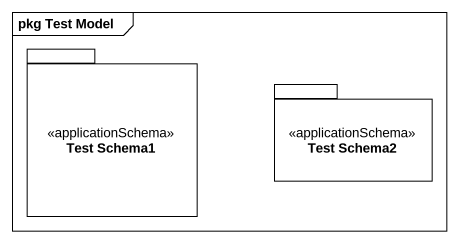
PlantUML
@startuml
mainframe pkg Test Model
package "Test Schema1" as Test_Schema1 <<applicationSchema>> {
}
package "Test Schema2" as Test_Schema2 <<applicationSchema>> {
}
@enduml
